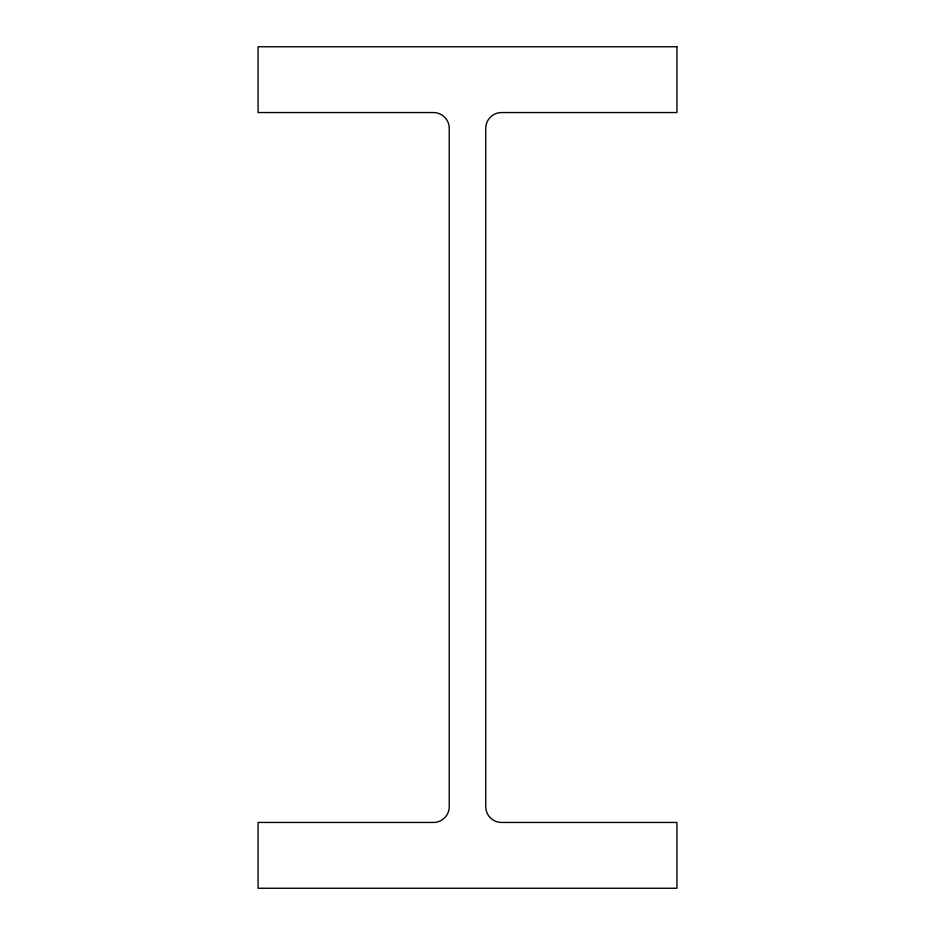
<?xml version="1.0" encoding="UTF-8"?>
<svg xmlns="http://www.w3.org/2000/svg" width="935" height="935" viewBox="0 0 935 935"><rect width="100%" height="100%" fill="white"/><g stroke="black" fill="none" stroke-linecap="round" stroke-linejoin="round"><path stroke-width="1.4" d="M676.928 46.75L258.072 46.75L258.072 112.551L433.501 112.551A15.743 15.743 0 0 1 449.244 128.282L449.244 806.718A15.743 15.743 0 0 1 433.501 822.449L258.072 822.449L258.072 888.25L676.928 888.25L676.928 822.449L501.499 822.449A15.743 15.743 0 0 1 485.756 806.718L485.756 128.282A15.743 15.743 0 0 1 501.499 112.551L676.928 112.551L676.928 46.75"/></g></svg>
